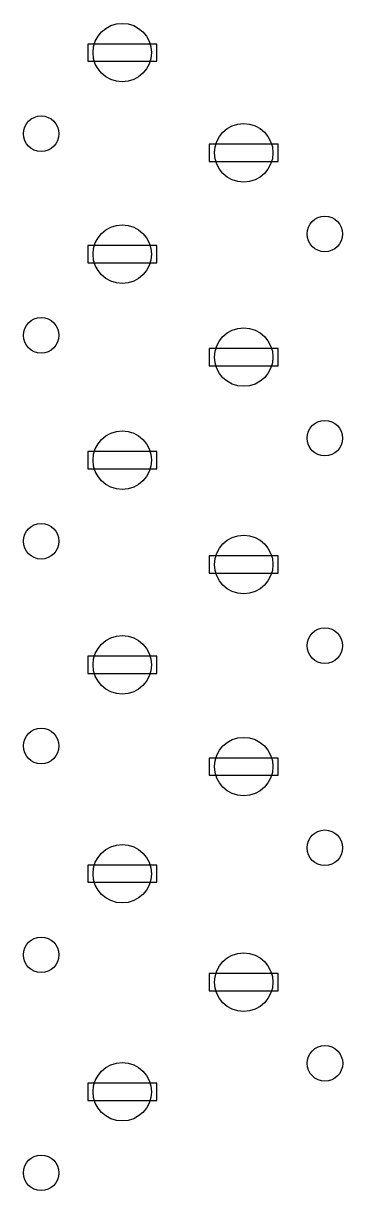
# Model space of a CAD drawing. Header units: millimetres. Extents: x 0 to 28, y 0 to 102.
import ezdxf

# ---------------------------------------------------------------- set-up
doc = ezdxf.new("R2010")
doc.units = ezdxf.units.MM
for name, color, linetype, lineweight, true_color in [('led_holes', 2, 'Continuous', 25, 0xffff00), ('right_screw_holes', 1, 'Continuous', 25, 0xff0000), ('screw_holes', 6, 'Continuous', 25, 0xff00ff), ('slits', 94, 'Continuous', 25, 0x008000)]:
    doc.layers.add(name, color=color, linetype=linetype, lineweight=lineweight, true_color=true_color)

msp = doc.modelspace()

# ---------------------------------------------------------------- linework, layer by layer
at = {"layer": 'led_holes'}
for centre in [(8.62, 99.62), (19.2, 90.89), (8.62, 82.05), (19.2, 73.09), (8.62, 64.11), (19.2, 55.01), (8.62, 46.27), (19.2, 37.4), (8.62, 28.07), (19.2, 18.61), (8.62, 9.07)]:
    msp.add_circle(centre, 2.55, dxfattribs=at)
at = {"layer": 'right_screw_holes'}
for centre in [(26.27, 83.82), (26.27, 66.02), (26.27, 47.94), (26.27, 30.33), (26.28, 11.54)]:
    msp.add_circle(centre, 1.55, dxfattribs=at)
at = {"layer": 'screw_holes'}
for centre in [(1.55, 92.55), (1.55, 74.98), (1.55, 57.04), (1.55, 39.2), (1.55, 21), (1.55, 2)]:
    msp.add_circle(centre, 1.55, dxfattribs=at)
at = {"layer": 'slits'}
for p, q in [((11.62, 100.37), (5.62, 100.37)), ((5.62, 100.37), (5.62, 98.87)), ((11.62, 98.87), (11.62, 100.37)), ((5.62, 98.87), (11.62, 98.87)), ((22.2, 91.64), (16.2, 91.64)), ((16.2, 91.64), (16.2, 90.14)), ((22.2, 90.14), (22.2, 91.64)), ((16.2, 90.14), (22.2, 90.14)), ((11.62, 82.8), (5.62, 82.8)), ((5.62, 82.8), (5.62, 81.3)), ((11.62, 81.3), (11.62, 82.8)), ((5.62, 81.3), (11.62, 81.3)), ((22.2, 73.84), (16.2, 73.84)), ((16.2, 73.84), (16.2, 72.34)), ((22.2, 72.34), (22.2, 73.84)), ((16.2, 72.34), (22.2, 72.34)), ((11.62, 64.86), (5.62, 64.86)), ((5.62, 64.86), (5.62, 63.36)), ((11.62, 63.36), (11.62, 64.86)), ((5.62, 63.36), (11.62, 63.36)), ((22.2, 55.76), (16.2, 55.76)), ((16.2, 55.76), (16.2, 54.26)), ((22.2, 54.26), (22.2, 55.76)), ((16.2, 54.26), (22.2, 54.26)), ((11.62, 47.02), (5.62, 47.02)), ((5.62, 47.02), (5.62, 45.52)), ((11.62, 45.52), (11.62, 47.02)), ((5.62, 45.52), (11.62, 45.52)), ((22.2, 38.15), (16.2, 38.15)), ((16.2, 38.15), (16.2, 36.65)), ((22.2, 36.65), (22.2, 38.15)), ((16.2, 36.65), (22.2, 36.65)), ((11.62, 28.82), (5.62, 28.82)), ((5.62, 28.82), (5.62, 27.32)), ((11.62, 27.32), (11.62, 28.82)), ((5.62, 27.32), (11.62, 27.32)), ((22.2, 19.36), (16.2, 19.36)), ((16.2, 19.36), (16.2, 17.86)), ((22.2, 17.86), (22.2, 19.36)), ((16.2, 17.86), (22.2, 17.86)), ((11.62, 9.82), (5.62, 9.82)), ((5.62, 9.82), (5.62, 8.32)), ((11.62, 8.32), (11.62, 9.82)), ((5.62, 8.32), (11.62, 8.32))]:
    msp.add_line(p, q, dxfattribs=at)

doc.saveas('drawing.dxf')
